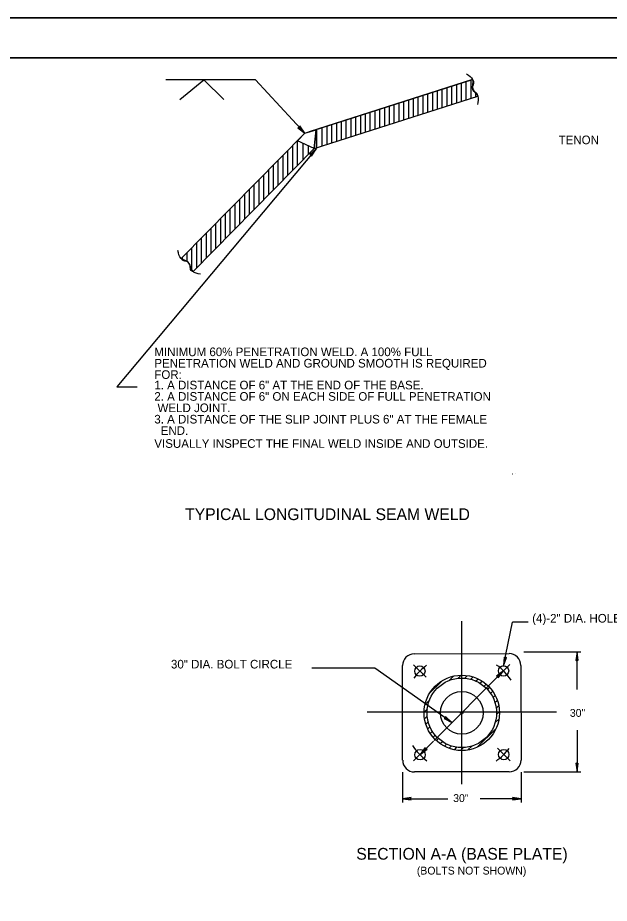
# Model space of a CAD drawing. Extents: x 507453 to 508501, y 495559 to 496219.
# Drawn here: x 507721.8 to 507943.6, y 495886.4 to 496218.8 of the extents above; entities that cross this region are included whole.
import ezdxf

# ---------------------------------------------------------------- set-up
doc = ezdxf.new("R2010")
doc.units = 0
doc.layers.add('1', color=7, linetype='Continuous')
doc.layers.add('41', color=7, linetype='Continuous')

msp = doc.modelspace()

# ---------------------------------------------------------------- linework, layer by layer
at = {"layer": '1'}
for p, q in [((508501.46, 496218.8), (507453.28, 496218.8)), ((508498.46, 496203.8), (507508.46, 496203.8)), ((507810.93, 496195.44), (507777.27, 496195.44)), ((507782.5, 496188.16), (507791.6, 496195.44)), ((507791.6, 496195.44), (507799.1, 496188.16)), ((507829.43, 496175.42), (507810.93, 496195.44)), ((507829.43, 496175.42), (507892.32, 496195.59)), ((507892.32, 496195.59), (507831.1, 496175.95)), ((507892.32, 496195.59), (507831.1, 496175.95)), ((507882.8, 496185.69), (507882.8, 496192.53)), ((507884.6, 496186.27), (507884.6, 496193.11)), ((507886.4, 496186.85), (507886.4, 496193.69)), ((507888.2, 496187.43), (507888.2, 496194.27)), ((507890, 496188), (507890, 496194.84)), ((507891.8, 496188.58), (507891.8, 496195.42)), ((507832.95, 496169.7), (507894.31, 496189.38)), ((507832.95, 496169.7), (507894.31, 496189.38)), ((507832.95, 496169.7), (507894.31, 496189.38)), ((507872, 496182.23), (507872, 496189.07)), ((507873.8, 496182.81), (507873.8, 496189.65)), ((507875.6, 496183.38), (507875.6, 496190.23)), ((507877.4, 496183.96), (507877.4, 496190.8)), ((507879.2, 496184.54), (507879.2, 496191.38)), ((507881, 496185.12), (507881, 496191.96)), ((507893.6, 496189.16), (507893.6, 496190.57)), ((507863, 496179.34), (507863, 496186.18)), ((507864.8, 496179.92), (507864.8, 496186.76)), ((507866.6, 496180.5), (507866.6, 496187.34)), ((507868.4, 496181.07), (507868.4, 496187.92)), ((507870.2, 496181.65), (507870.2, 496188.49)), ((507852.2, 496175.88), (507852.2, 496182.72)), ((507854, 496176.46), (507854, 496183.3)), ((507855.8, 496177.03), (507855.8, 496183.87)), ((507857.6, 496177.61), (507857.6, 496184.45)), ((507859.4, 496178.19), (507859.4, 496185.03)), ((507861.2, 496178.77), (507861.2, 496185.61)), ((507841.4, 496172.41), (507841.4, 496179.26)), ((507843.2, 496172.99), (507843.2, 496179.83)), ((507845, 496173.57), (507845, 496180.41)), ((507846.8, 496174.15), (507846.8, 496180.99)), ((507848.6, 496174.72), (507848.6, 496181.57)), ((507850.4, 496175.3), (507850.4, 496182.14)), ((507832.95, 496169.7), (507833.69, 496176.78)), ((507833.99, 496170.04), (507833.99, 496176.89)), ((507836, 496170.68), (507836, 496177.52)), ((507837.8, 496171.26), (507837.8, 496178.1)), ((507839.6, 496171.84), (507839.6, 496178.68)), ((507783.09, 496128.4), (507829.43, 496175.42)), ((507832.95, 496169.7), (507826.69, 496172.64)), ((507826.7, 496163.36), (507826.7, 496172.64)), ((507833.77, 496169.7), (507758.88, 496080.24)), ((507787.51, 496123.61), (507832.95, 496169.7)), ((507787.51, 496123.61), (507832.95, 496169.7)), ((507824.9, 496161.54), (507824.9, 496170.82)), ((507828.78, 496165.48), (507828.78, 496171.66)), ((507830.83, 496167.56), (507830.83, 496170.7)), ((507821.3, 496157.89), (507821.3, 496167.16)), ((507823.1, 496159.71), (507823.1, 496168.99)), ((507817.7, 496154.23), (507817.7, 496163.51)), ((507819.5, 496156.06), (507819.5, 496165.34)), ((507814.1, 496150.58), (507814.1, 496159.86)), ((507815.9, 496152.41), (507815.9, 496161.69)), ((507810.5, 496146.93), (507810.5, 496156.21)), ((507812.3, 496148.76), (507812.3, 496158.03)), ((507806.9, 496143.28), (507806.9, 496152.56)), ((507808.7, 496145.1), (507808.7, 496154.38)), ((507805.1, 496141.45), (507805.1, 496150.73)), ((507801.5, 496137.8), (507801.5, 496147.08)), ((507803.3, 496139.62), (507803.3, 496148.9)), ((507797.9, 496134.15), (507797.9, 496143.43)), ((507799.7, 496135.97), (507799.7, 496145.25)), ((507794.3, 496130.49), (507794.3, 496139.77)), ((507796.1, 496132.32), (507796.1, 496141.6)), ((507790.7, 496126.84), (507790.7, 496136.12)), ((507792.5, 496128.67), (507792.5, 496137.95)), ((507788.9, 496125.02), (507788.9, 496134.3)), ((507785.3, 496127.3), (507785.3, 496130.64)), ((507787.1, 496123.82), (507787.1, 496132.47)), ((507783.5, 496127.98), (507783.5, 496128.82)), ((507758.88, 496080.24), (507766.5, 496080.24)), ((507907.2, 496047.61), (507907.31, 496047.61)), ((507907.2, 496047.61), (507907.2, 496047.61)), ((507907.2, 496047.61), (507907.2, 496047.61)), ((507908.42, 496047.82), (507908.43, 496047.83)), ((507908.42, 496047.82), (507908.44, 496047.82)), ((507908.43, 496047.82), (507908.42, 496047.82)), ((507888.39, 495931.12), (507888.39, 495992.36)), ((507904.01, 495975.59), (507907.34, 495991.89)), ((507913.22, 495991.89), (507907.34, 495991.89)), ((507870.48, 495980.12), (507906.03, 495980.19)), ((507911.63, 495980.79), (507933.02, 495980.79)), ((507931.55, 495966.68), (507931.55, 495980.79)), ((507855.75, 495974.65), (507832.12, 495974.65)), ((507884.62, 495954.25), (507855.75, 495974.65)), ((507866.14, 495940.13), (507866.07, 495975.64)), ((507874.92, 495971.31), (507870.23, 495975.96)), ((507903.96, 495973.68), (507877.96, 495947.56)), ((507901.65, 495971.34), (507906.34, 495976.03)), ((507910.5, 495975.75), (507910.54, 495940.2)), ((507876.24, 495965.28), (507880.71, 495969.74)), ((507883.42, 495969.91), (507885.21, 495971.7)), ((507886.85, 495970.79), (507888.07, 495972.02)), ((507889.4, 495970.8), (507890.4, 495971.8)), ((507891.63, 495970.48), (507892.53, 495971.39)), ((507893.48, 495969.79), (507894.32, 495970.62)), ((507895.16, 495968.92), (507895.98, 495969.75)), ((507896.64, 495967.86), (507897.41, 495968.63)), ((507897.93, 495966.6), (507898.74, 495967.41)), ((507899.06, 495965.19), (507899.84, 495965.96)), ((507899.97, 495963.55), (507900.83, 495964.41)), ((507874.62, 495961.11), (507876.31, 495962.8)), ((507900.73, 495961.77), (507901.57, 495962.6)), ((507901.13, 495959.62), (507902.12, 495960.61)), ((507852.88, 495958.28), (507923.9, 495958.28)), ((507874.2, 495958.15), (507875.44, 495959.39)), ((507874.42, 495955.82), (507875.33, 495956.73)), ((507888.32, 495957.98), (507887.65, 495957.98)), ((507888.32, 495957.98), (507888.32, 495958.58)), ((507888.32, 495957.98), (507888.99, 495957.98)), ((507888.32, 495957.98), (507888.32, 495957.41)), ((507901.34, 495957.28), (507902.42, 495958.36)), ((507874.9, 495953.75), (507875.81, 495954.66)), ((507900.71, 495954.11), (507902.17, 495955.56)), ((507875.58, 495951.89), (507876.43, 495952.74)), ((507876.53, 495950.29), (507877.32, 495951.08)), ((507894.27, 495945.13), (507900.96, 495951.81)), ((507931.55, 495951.4), (507931.55, 495935.78)), ((507872.67, 495942.27), (507877.7, 495947.29)), ((507877.57, 495948.79), (507878.39, 495949.6)), ((507878.86, 495947.54), (507879.63, 495948.3)), ((507880.24, 495946.37), (507881.07, 495947.19)), ((507870.27, 495939.89), (507874.99, 495944.58)), ((507881.87, 495945.45), (507882.67, 495946.25)), ((507883.59, 495944.63), (507884.52, 495945.56)), ((507885.65, 495944.14), (507886.52, 495945.01)), ((507887.87, 495943.82), (507889.05, 495945)), ((507890.62, 495944.02), (507892.18, 495945.58)), ((507906.41, 495939.96), (507901.69, 495944.65)), ((507866.13, 495935.61), (507866.13, 495924.24)), ((507906.13, 495935.8), (507870.59, 495935.76)), ((507910.6, 495935.65), (507910.6, 495924.24)), ((507911.56, 495935.78), (507933.02, 495935.78)), ((507866.13, 495925.71), (507883.1, 495925.71)), ((507910.6, 495925.71), (507895.17, 495925.71))]:
    msp.add_line(p, q, dxfattribs=at)
for points in [[(507826.69, 496172.64), (507829.43, 496175.42), (507833.69, 496176.78), (507832.95, 496169.7)], [(507829.43, 496175.42), (507827.53, 496178.17), (507827.43, 496177.58), (507826.84, 496177.52)], [(507833.77, 496169.7), (507831.29, 496167.47), (507831.88, 496167.44), (507832.01, 496166.86)], [(507833.77, 496169.7), (507831.29, 496167.47), (507831.88, 496167.44), (507832.01, 496166.86)], [(507931.55, 495980.79), (507931.09, 495977.54), (507931.55, 495977.89), (507932.02, 495977.54)], [(507931.55, 495980.79), (507931.09, 495977.54), (507931.55, 495977.89), (507932.02, 495977.54)], [(507904.01, 495975.59), (507905.11, 495978.67), (507904.59, 495978.43), (507904.21, 495978.86)], [(507904.01, 495975.59), (507905.11, 495978.67), (507904.59, 495978.43), (507904.21, 495978.86)], [(507903.96, 495973.68), (507901.34, 495971.71), (507901.92, 495971.63), (507902, 495971.06)], [(507903.96, 495973.68), (507901.34, 495971.71), (507901.92, 495971.63), (507902, 495971.06)], [(507884.62, 495954.25), (507882.19, 495956.55), (507882.21, 495955.95), (507881.65, 495955.77)], [(507884.62, 495954.25), (507882.19, 495956.55), (507882.21, 495955.95), (507881.65, 495955.77)], [(507872.67, 495942.27), (507875.29, 495944.23), (507874.72, 495944.32), (507874.64, 495944.89)], [(507931.55, 495935.78), (507932.02, 495939.02), (507931.55, 495938.67), (507931.09, 495939.02)], [(507866.13, 495925.71), (507869.37, 495925.25), (507869.02, 495925.71), (507869.37, 495926.18)], [(507866.13, 495925.71), (507869.37, 495925.25), (507869.02, 495925.71), (507869.37, 495926.18)], [(507910.6, 495925.71), (507907.36, 495926.18), (507907.7, 495925.71), (507907.36, 495925.25)]]:
    msp.add_lwpolyline(points, close=True, dxfattribs=at)
for centre, radius in [((507872.59, 495973.59), 1.94), ((507903.99, 495973.65), 1.94), ((507888.32, 495957.92), 14.15), ((507888.32, 495957.92), 13.04), ((507888.32, 495957.92), 8.02), ((507872.65, 495942.19), 1.94), ((507904.05, 495942.25), 1.94)]:
    msp.add_circle(centre, radius, dxfattribs=at)
for centre, radius, start, end in [((507870.53, 495975.65), 4.44, 90.1, 180.1), ((507906.05, 495975.72), 4.44, 0.1, 90.1), ((507888.32, 495957.92), 22.2, 126.5102, 144.1147), ((507888.32, 495957.92), 22.2, 33.6484, 53.8947), ((507888.32, 495957.92), 22.2, 213.4957, 233.9535), ((507888.32, 495957.92), 22.2, 305.4996, 323.106), ((507870.55, 495940.16), 4.4, 180.518, 270.518), ((507906.1, 495940.19), 4.44, 270.2434, 0.2434)]:
    msp.add_arc(centre, radius, start, end, dxfattribs=at)
for points in [[(507890.11, 496197.73), (507892.32, 496195.59), (507892.53, 496191.75), (507894.31, 496189.38), (507894.18, 496186.18)], [(507790.3, 496122.6), (507787.41, 496123.65), (507785.64, 496127.06), (507783.05, 496128.49), (507781.85, 496131.46)]]:
    msp.add_spline(points, degree=3, dxfattribs=at)
for points, degree in [([(507894.31, 496189.38), (507894.35, 496190.37), (507892.86, 496190.88), (507892.53, 496191.75), (507892.11, 496192.88), (507893.24, 496194.7), (507892.32, 496195.59)], 3), ([(507892.53, 496191.75), (507892.11, 496192.88), (507893.24, 496194.7), (507892.32, 496195.59)], 2), ([(507894.31, 496189.38), (507894.35, 496190.37), (507892.86, 496190.88), (507892.53, 496191.75), (507892.53, 496191.75), (507892.53, 496191.75), (507892.53, 496191.75)], 3), ([(507783.09, 496128.4), (507783.52, 496127.58), (507785, 496127.69), (507785.64, 496127.06), (507786.49, 496126.21), (507786.2, 496124.08), (507787.41, 496123.65), (507787.44, 496123.63), (507787.48, 496123.62), (507787.51, 496123.61)], 3)]:
    msp.add_open_spline(points, degree=degree, dxfattribs=at)
at = {"layer": '41'}
for points in [[(507453.28, 496218.8), (508501.46, 496218.8), (508501.46, 495558.8), (507453.28, 495558.8)], [(507508.46, 496203.8), (508498.46, 496203.8), (508498.46, 495573.8), (507508.46, 495573.8)]]:
    msp.add_lwpolyline(points, close=True, dxfattribs=at)

# ---------------------------------------------------------------- texts
at = {"layer": '1'}
for s, height, p in [('TENON', 3.234, (507924.63, 496171.33)), ('MINIMUM 60% PENETRATION WELD. A 100% FULL', 3.2339, (507772.99, 496091.79)), ('PENETRATION WELD AND GROUND SMOOTH IS REQUIRED', 3.2339, (507772.99, 496087.52)), ('FOR:', 3.234, (507772.99, 496083.25)), ('1. A DISTANCE OF 6" AT THE END OF THE BASE.', 3.2339, (507772.99, 496079.32)), ('2. A DISTANCE OF 6" ON EACH SIDE OF FULL PENETRATION', 3.2339, (507772.99, 496075.05)), (' WELD JOINT.', 3.2339, (507772.99, 496070.78)), ('3. A DISTANCE OF THE SLIP JOINT PLUS 6" AT THE FEMALE ', 3.2339, (507772.99, 496066.51)), ('  END.', 3.234, (507772.99, 496062.24)), ('VISUALLY INSPECT THE FINAL WELD INSIDE AND OUTSIDE.', 3.2339, (507772.99, 496057.38)), ('TYPICAL LONGITUDINAL SEAM WELD', 4.4098, (507784.54, 496030.26)), ('(4)-2" DIA. HOLES ', 3.2339, (507914.73, 495991.8)), ('30" DIA. BOLT CIRCLE ', 3.2339, (507779.23, 495974.57)), ('30"', 2.94, (507928.86, 495956.42)), ('30"', 2.94, (507885.09, 495924.45)), ('SECTION A-A (BASE PLATE)', 4.4098, (507848.74, 495902.81)), ('(BOLTS NOT SHOWN)', 2.9399, (507871.46, 495897.24))]:
    msp.add_text(s, height=height, dxfattribs=at).set_placement(p)

doc.saveas('drawing.dxf')
